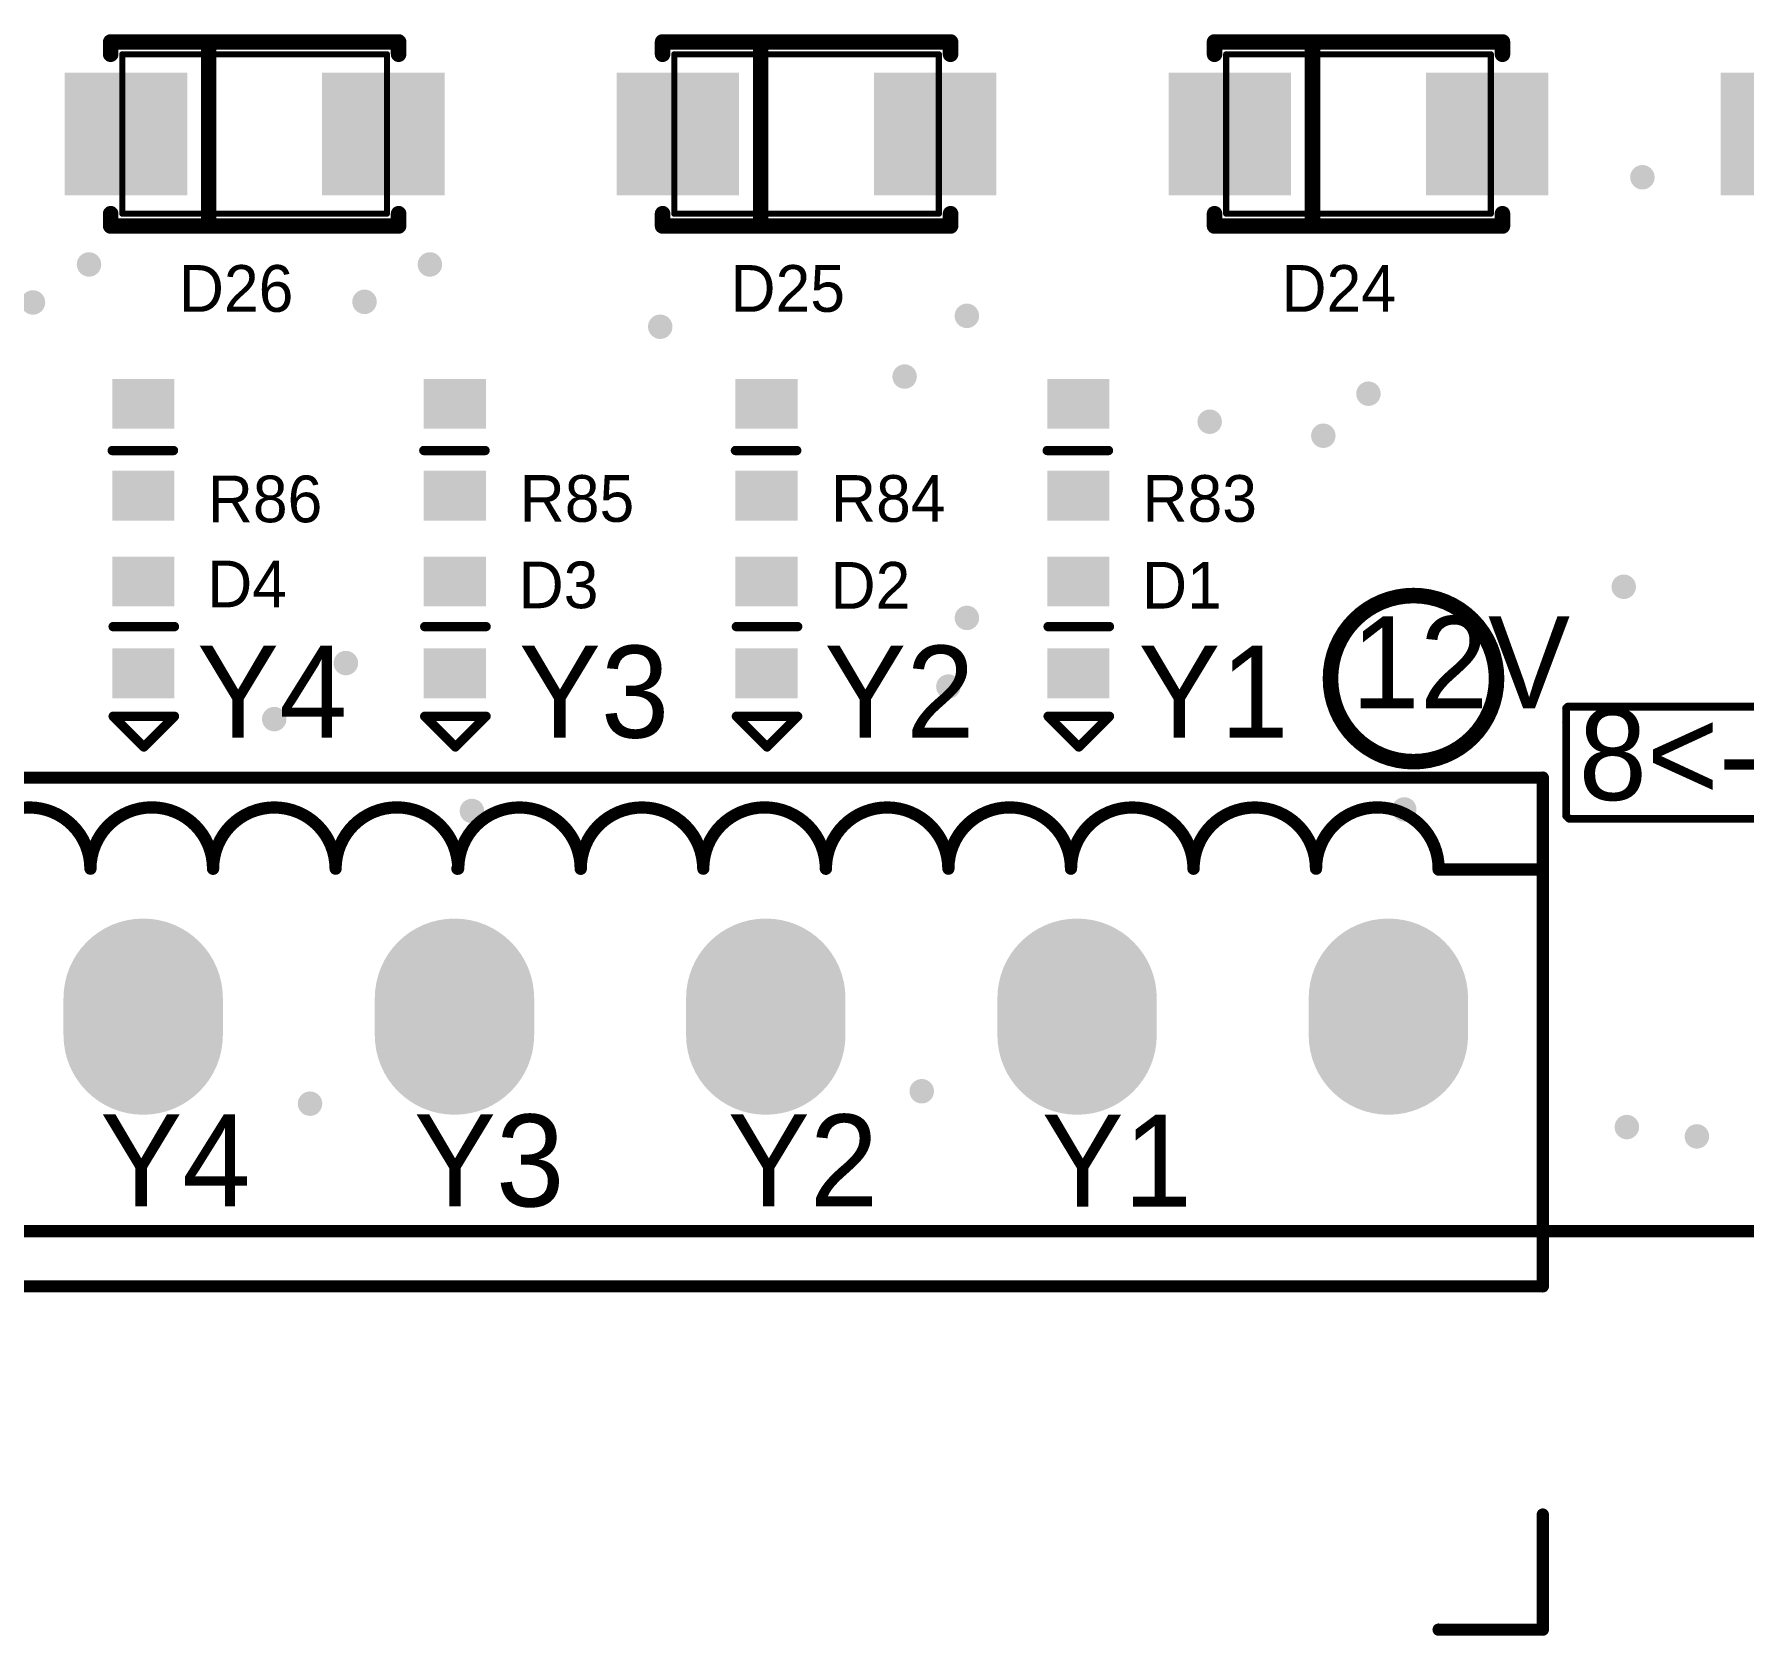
# Model space of a CAD drawing. Header units: millimetres. Extents: x -0.01 to 7.72, y -0.26 to 4.6.
# Drawn here: x 3.45 to 4.549, y -0.26 to 0.769 of the extents above; entities that cross this region are included whole.
import ezdxf

# ---------------------------------------------------------------- set-up
doc = ezdxf.new("R2010")
doc.units = ezdxf.units.MM
doc.header["$MEASUREMENT"] = 0
for name, color, linetype in [('Mechanical1', 6, 'Continuous'), ('Mechanical13', 56, 'Continuous'), ('MultiLayer', 9, 'Continuous'), ('PadHoleLayer', 156, 'Continuous'), ('TopOverlay', 2, 'Continuous'), ('TopPaste', 8, 'Continuous'), ('ViaHoleLayer', 16, 'Continuous')]:
    doc.layers.add(name, color=color, linetype=linetype)

# ---------------------------------------------------------------- blocks, each defined once
blk = doc.blocks.new('L0603SW_31')
at = {"layer": 'TopPaste'}
for points in [[(-0.016, -0.02), (-0.016, 0.02), (0.016, 0.02), (0.016, -0.02)], [(0.043, -0.02), (0.043, 0.02), (0.075, 0.02), (0.075, -0.02)]]:
    blk.add_hatch(color=8, dxfattribs=at).paths.add_polyline_path(points)
at = {"layer": 'TopOverlay', "const_width": 0.006}
for points in [[(0.029, -0.0194), (0.029, 0.02)], [(0.0866, -0.0194), (0.0866, 0.02)], [(0.1063, 0.0003), (0.0866, 0.02)], [(0.0866, -0.0194), (0.106, 0)], [(0.106, 0), (0.106, 0.0003)]]:
    blk.add_lwpolyline(points, dxfattribs=at)
at = {"layer": 'TopOverlay', "const_width": 0.003}
for points in [[(0.0275, 0.02, 1), (0.0305, 0.02, 1)], [(0.0851, 0.02, 1), (0.0881, 0.02, 1)], [(0.0851, 0.02, 1), (0.0881, 0.02, 1)], [(0.1045, 0.0003, 1), (0.1075, 0.0003, 1)], [(0.1045, 0, 1), (0.1075, 0, 1)], [(0.1045, 0, 1), (0.1075, 0, 1)], [(0.1048, 0.0003, 1), (0.1078, 0.0003, 1)], [(0.0275, -0.0194, 1), (0.0305, -0.0194, 1)], [(0.0851, -0.0194, 1), (0.0881, -0.0194, 1)], [(0.0851, -0.0194, 1), (0.0881, -0.0194, 1)]]:
    blk.add_lwpolyline(points, format="xyb", close=True, dxfattribs=at)
blk = doc.blocks.new('L0603SW_32')
at = {"layer": 'TopPaste'}
for points in [[(-0.016, -0.02), (-0.016, 0.02), (0.016, 0.02), (0.016, -0.02)], [(0.043, -0.02), (0.043, 0.02), (0.075, 0.02), (0.075, -0.02)]]:
    blk.add_hatch(color=8, dxfattribs=at).paths.add_polyline_path(points)
at = {"layer": 'TopOverlay', "const_width": 0.006}
for points in [[(0.029, -0.0194), (0.029, 0.02)], [(0.0866, -0.0194), (0.0866, 0.02)], [(0.1063, 0.0003), (0.0866, 0.02)], [(0.0866, -0.0194), (0.106, 0)], [(0.106, 0), (0.106, 0.0003)]]:
    blk.add_lwpolyline(points, dxfattribs=at)
at = {"layer": 'TopOverlay', "const_width": 0.003}
for points in [[(0.0275, 0.02, 1), (0.0305, 0.02, 1)], [(0.0851, 0.02, 1), (0.0881, 0.02, 1)], [(0.0851, 0.02, 1), (0.0881, 0.02, 1)], [(0.1045, 0.0003, 1), (0.1075, 0.0003, 1)], [(0.1045, 0, 1), (0.1075, 0, 1)], [(0.1045, 0, 1), (0.1075, 0, 1)], [(0.1048, 0.0003, 1), (0.1078, 0.0003, 1)], [(0.0275, -0.0194, 1), (0.0305, -0.0194, 1)], [(0.0851, -0.0194, 1), (0.0881, -0.0194, 1)], [(0.0851, -0.0194, 1), (0.0881, -0.0194, 1)]]:
    blk.add_lwpolyline(points, format="xyb", close=True, dxfattribs=at)
blk = doc.blocks.new('L0603SW_33')
at = {"layer": 'TopPaste'}
for points in [[(-0.016, -0.02), (-0.016, 0.02), (0.016, 0.02), (0.016, -0.02)], [(0.043, -0.02), (0.043, 0.02), (0.075, 0.02), (0.075, -0.02)]]:
    blk.add_hatch(color=8, dxfattribs=at).paths.add_polyline_path(points)
at = {"layer": 'TopOverlay', "const_width": 0.006}
for points in [[(0.029, -0.0194), (0.029, 0.02)], [(0.0866, -0.0194), (0.0866, 0.02)], [(0.1063, 0.0003), (0.0866, 0.02)], [(0.0866, -0.0194), (0.106, 0)], [(0.106, 0), (0.106, 0.0003)]]:
    blk.add_lwpolyline(points, dxfattribs=at)
at = {"layer": 'TopOverlay', "const_width": 0.003}
for points in [[(0.0275, 0.02, 1), (0.0305, 0.02, 1)], [(0.0851, 0.02, 1), (0.0881, 0.02, 1)], [(0.0851, 0.02, 1), (0.0881, 0.02, 1)], [(0.1045, 0.0003, 1), (0.1075, 0.0003, 1)], [(0.1045, 0, 1), (0.1075, 0, 1)], [(0.1045, 0, 1), (0.1075, 0, 1)], [(0.1048, 0.0003, 1), (0.1078, 0.0003, 1)], [(0.0275, -0.0194, 1), (0.0305, -0.0194, 1)], [(0.0851, -0.0194, 1), (0.0881, -0.0194, 1)], [(0.0851, -0.0194, 1), (0.0881, -0.0194, 1)]]:
    blk.add_lwpolyline(points, format="xyb", close=True, dxfattribs=at)
blk = doc.blocks.new('L0603SW_34')
at = {"layer": 'TopPaste'}
for points in [[(-0.016, -0.02), (-0.016, 0.02), (0.016, 0.02), (0.016, -0.02)], [(0.043, -0.02), (0.043, 0.02), (0.075, 0.02), (0.075, -0.02)]]:
    blk.add_hatch(color=8, dxfattribs=at).paths.add_polyline_path(points)
at = {"layer": 'TopOverlay', "const_width": 0.006}
for points in [[(0.029, -0.0194), (0.029, 0.02)], [(0.0866, -0.0194), (0.0866, 0.02)], [(0.1063, 0.0003), (0.0866, 0.02)], [(0.0866, -0.0194), (0.106, 0)], [(0.106, 0), (0.106, 0.0003)]]:
    blk.add_lwpolyline(points, dxfattribs=at)
at = {"layer": 'TopOverlay', "const_width": 0.003}
for points in [[(0.0275, 0.02, 1), (0.0305, 0.02, 1)], [(0.0851, 0.02, 1), (0.0881, 0.02, 1)], [(0.0851, 0.02, 1), (0.0881, 0.02, 1)], [(0.1045, 0.0003, 1), (0.1075, 0.0003, 1)], [(0.1045, 0, 1), (0.1075, 0, 1)], [(0.1045, 0, 1), (0.1075, 0, 1)], [(0.1048, 0.0003, 1), (0.1078, 0.0003, 1)], [(0.0275, -0.0194, 1), (0.0305, -0.0194, 1)], [(0.0851, -0.0194, 1), (0.0881, -0.0194, 1)], [(0.0851, -0.0194, 1), (0.0881, -0.0194, 1)]]:
    blk.add_lwpolyline(points, format="xyb", close=True, dxfattribs=at)
blk = doc.blocks.new('SMA_DO_214AC__S1_53')
at = {"layer": 'TopPaste'}
for points in [[(-0.0433, 0.0394), (-0.0433, -0.0394), (-0.122, -0.0394), (-0.122, 0.0394)], [(0.122, 0.0394), (0.122, -0.0394), (0.0433, -0.0394), (0.0433, 0.0394)]]:
    blk.add_hatch(color=8, dxfattribs=at).paths.add_polyline_path(points)
at = {"layer": 'Mechanical13', "const_width": 0.00394}
for points in [[(-0.085, 0.0512), (0.085, 0.0512)], [(-0.085, -0.0512), (-0.085, 0.0512)], [(0.085, -0.0512), (0.085, 0.0512)], [(-0.085, -0.0512), (0.085, -0.0512)]]:
    blk.add_lwpolyline(points, dxfattribs=at)
at = {"layer": 'Mechanical13', "const_width": 0.00197}
for points in [[(-0.086, 0.0512, 1), (-0.0841, 0.0512, 1)], [(-0.086, 0.0512, 1), (-0.0841, 0.0512, 1)], [(0.0841, 0.0512, 1), (0.086, 0.0512, 1)], [(0.0841, 0.0512, 1), (0.086, 0.0512, 1)], [(-0.086, -0.0512, 1), (-0.0841, -0.0512, 1)], [(-0.086, -0.0512, 1), (-0.0841, -0.0512, 1)], [(0.0841, -0.0512, 1), (0.086, -0.0512, 1)], [(0.0841, -0.0512, 1), (0.086, -0.0512, 1)]]:
    blk.add_lwpolyline(points, format="xyb", close=True, dxfattribs=at)
at = {"layer": 'TopOverlay', "const_width": 0.01}
for points in [[(-0.0925, 0.0512), (-0.0925, 0.0591)], [(-0.0925, 0.0591), (0.0925, 0.0591)], [(-0.0295, -0.0591), (-0.0295, 0.0591)], [(0.0925, 0.0512), (0.0925, 0.0591)], [(-0.0925, -0.0591), (-0.0925, -0.0512)], [(-0.0925, -0.0591), (0.0925, -0.0591)], [(0.0925, -0.0591), (0.0925, -0.0512)]]:
    blk.add_lwpolyline(points, dxfattribs=at)
at = {"layer": 'TopOverlay', "const_width": 0.005}
for points in [[(-0.095, 0.0591, 1), (-0.09, 0.0591, 1)], [(-0.095, 0.0591, 1), (-0.09, 0.0591, 1)], [(-0.095, 0.0512, 1), (-0.09, 0.0512, 1)], [(-0.032, 0.0591, 1), (-0.027, 0.0591, 1)], [(0.09, 0.0591, 1), (0.095, 0.0591, 1)], [(0.09, 0.0591, 1), (0.095, 0.0591, 1)], [(0.09, 0.0512, 1), (0.095, 0.0512, 1)], [(-0.095, -0.0512, 1), (-0.09, -0.0512, 1)], [(-0.095, -0.0591, 1), (-0.09, -0.0591, 1)], [(-0.095, -0.0591, 1), (-0.09, -0.0591, 1)], [(-0.032, -0.0591, 1), (-0.027, -0.0591, 1)], [(0.09, -0.0512, 1), (0.095, -0.0512, 1)], [(0.09, -0.0591, 1), (0.095, -0.0591, 1)], [(0.09, -0.0591, 1), (0.095, -0.0591, 1)]]:
    blk.add_lwpolyline(points, format="xyb", close=True, dxfattribs=at)
blk = doc.blocks.new('SMA_DO_214AC__S1_54')
at = {"layer": 'TopPaste'}
for points in [[(-0.0433, 0.0394), (-0.0433, -0.0394), (-0.122, -0.0394), (-0.122, 0.0394)], [(0.122, 0.0394), (0.122, -0.0394), (0.0433, -0.0394), (0.0433, 0.0394)]]:
    blk.add_hatch(color=8, dxfattribs=at).paths.add_polyline_path(points)
at = {"layer": 'Mechanical13', "const_width": 0.00394}
for points in [[(-0.085, 0.0512), (0.085, 0.0512)], [(-0.085, -0.0512), (-0.085, 0.0512)], [(0.085, -0.0512), (0.085, 0.0512)], [(-0.085, -0.0512), (0.085, -0.0512)]]:
    blk.add_lwpolyline(points, dxfattribs=at)
at = {"layer": 'Mechanical13', "const_width": 0.00197}
for points in [[(-0.086, 0.0512, 1), (-0.0841, 0.0512, 1)], [(-0.086, 0.0512, 1), (-0.0841, 0.0512, 1)], [(0.0841, 0.0512, 1), (0.086, 0.0512, 1)], [(0.0841, 0.0512, 1), (0.086, 0.0512, 1)], [(-0.086, -0.0512, 1), (-0.0841, -0.0512, 1)], [(-0.086, -0.0512, 1), (-0.0841, -0.0512, 1)], [(0.0841, -0.0512, 1), (0.086, -0.0512, 1)], [(0.0841, -0.0512, 1), (0.086, -0.0512, 1)]]:
    blk.add_lwpolyline(points, format="xyb", close=True, dxfattribs=at)
at = {"layer": 'TopOverlay', "const_width": 0.01}
for points in [[(-0.0925, 0.0512), (-0.0925, 0.0591)], [(-0.0925, 0.0591), (0.0925, 0.0591)], [(-0.0295, -0.0591), (-0.0295, 0.0591)], [(0.0925, 0.0512), (0.0925, 0.0591)], [(-0.0925, -0.0591), (-0.0925, -0.0512)], [(-0.0925, -0.0591), (0.0925, -0.0591)], [(0.0925, -0.0591), (0.0925, -0.0512)]]:
    blk.add_lwpolyline(points, dxfattribs=at)
at = {"layer": 'TopOverlay', "const_width": 0.005}
for points in [[(-0.095, 0.0591, 1), (-0.09, 0.0591, 1)], [(-0.095, 0.0591, 1), (-0.09, 0.0591, 1)], [(-0.095, 0.0512, 1), (-0.09, 0.0512, 1)], [(-0.032, 0.0591, 1), (-0.027, 0.0591, 1)], [(0.09, 0.0591, 1), (0.095, 0.0591, 1)], [(0.09, 0.0591, 1), (0.095, 0.0591, 1)], [(0.09, 0.0512, 1), (0.095, 0.0512, 1)], [(-0.095, -0.0512, 1), (-0.09, -0.0512, 1)], [(-0.095, -0.0591, 1), (-0.09, -0.0591, 1)], [(-0.095, -0.0591, 1), (-0.09, -0.0591, 1)], [(-0.032, -0.0591, 1), (-0.027, -0.0591, 1)], [(0.09, -0.0512, 1), (0.095, -0.0512, 1)], [(0.09, -0.0591, 1), (0.095, -0.0591, 1)], [(0.09, -0.0591, 1), (0.095, -0.0591, 1)]]:
    blk.add_lwpolyline(points, format="xyb", close=True, dxfattribs=at)
blk = doc.blocks.new('SMA_DO_214AC__S1_55')
at = {"layer": 'TopPaste'}
for points in [[(-0.0433, 0.0394), (-0.0433, -0.0394), (-0.122, -0.0394), (-0.122, 0.0394)], [(0.122, 0.0394), (0.122, -0.0394), (0.0433, -0.0394), (0.0433, 0.0394)]]:
    blk.add_hatch(color=8, dxfattribs=at).paths.add_polyline_path(points)
at = {"layer": 'Mechanical13', "const_width": 0.00394}
for points in [[(-0.085, 0.0512), (0.085, 0.0512)], [(-0.085, -0.0512), (-0.085, 0.0512)], [(0.085, -0.0512), (0.085, 0.0512)], [(-0.085, -0.0512), (0.085, -0.0512)]]:
    blk.add_lwpolyline(points, dxfattribs=at)
at = {"layer": 'Mechanical13', "const_width": 0.00197}
for points in [[(-0.086, 0.0512, 1), (-0.0841, 0.0512, 1)], [(-0.086, 0.0512, 1), (-0.0841, 0.0512, 1)], [(0.0841, 0.0512, 1), (0.086, 0.0512, 1)], [(0.0841, 0.0512, 1), (0.086, 0.0512, 1)], [(-0.086, -0.0512, 1), (-0.0841, -0.0512, 1)], [(-0.086, -0.0512, 1), (-0.0841, -0.0512, 1)], [(0.0841, -0.0512, 1), (0.086, -0.0512, 1)], [(0.0841, -0.0512, 1), (0.086, -0.0512, 1)]]:
    blk.add_lwpolyline(points, format="xyb", close=True, dxfattribs=at)
at = {"layer": 'TopOverlay', "const_width": 0.01}
for points in [[(-0.0925, 0.0512), (-0.0925, 0.0591)], [(-0.0925, 0.0591), (0.0925, 0.0591)], [(-0.0295, -0.0591), (-0.0295, 0.0591)], [(0.0925, 0.0512), (0.0925, 0.0591)], [(-0.0925, -0.0591), (-0.0925, -0.0512)], [(-0.0925, -0.0591), (0.0925, -0.0591)], [(0.0925, -0.0591), (0.0925, -0.0512)]]:
    blk.add_lwpolyline(points, dxfattribs=at)
at = {"layer": 'TopOverlay', "const_width": 0.005}
for points in [[(-0.095, 0.0591, 1), (-0.09, 0.0591, 1)], [(-0.095, 0.0591, 1), (-0.09, 0.0591, 1)], [(-0.095, 0.0512, 1), (-0.09, 0.0512, 1)], [(-0.032, 0.0591, 1), (-0.027, 0.0591, 1)], [(0.09, 0.0591, 1), (0.095, 0.0591, 1)], [(0.09, 0.0591, 1), (0.095, 0.0591, 1)], [(0.09, 0.0512, 1), (0.095, 0.0512, 1)], [(-0.095, -0.0512, 1), (-0.09, -0.0512, 1)], [(-0.095, -0.0591, 1), (-0.09, -0.0591, 1)], [(-0.095, -0.0591, 1), (-0.09, -0.0591, 1)], [(-0.032, -0.0591, 1), (-0.027, -0.0591, 1)], [(0.09, -0.0512, 1), (0.095, -0.0512, 1)], [(0.09, -0.0591, 1), (0.095, -0.0591, 1)], [(0.09, -0.0591, 1), (0.095, -0.0591, 1)]]:
    blk.add_lwpolyline(points, format="xyb", close=True, dxfattribs=at)
blk = doc.blocks.new('SMA_DO_214AC__S1_56')
at = {"layer": 'TopPaste'}
for points in [[(-0.0433, 0.0394), (-0.0433, -0.0394), (-0.122, -0.0394), (-0.122, 0.0394)], [(0.122, 0.0394), (0.122, -0.0394), (0.0433, -0.0394), (0.0433, 0.0394)]]:
    blk.add_hatch(color=8, dxfattribs=at).paths.add_polyline_path(points)
at = {"layer": 'Mechanical13', "const_width": 0.00394}
for points in [[(-0.085, 0.0512), (0.085, 0.0512)], [(-0.085, -0.0512), (-0.085, 0.0512)], [(0.085, -0.0512), (0.085, 0.0512)], [(-0.085, -0.0512), (0.085, -0.0512)]]:
    blk.add_lwpolyline(points, dxfattribs=at)
at = {"layer": 'Mechanical13', "const_width": 0.00197}
for points in [[(-0.086, 0.0512, 1), (-0.0841, 0.0512, 1)], [(-0.086, 0.0512, 1), (-0.0841, 0.0512, 1)], [(0.0841, 0.0512, 1), (0.086, 0.0512, 1)], [(0.0841, 0.0512, 1), (0.086, 0.0512, 1)], [(-0.086, -0.0512, 1), (-0.0841, -0.0512, 1)], [(-0.086, -0.0512, 1), (-0.0841, -0.0512, 1)], [(0.0841, -0.0512, 1), (0.086, -0.0512, 1)], [(0.0841, -0.0512, 1), (0.086, -0.0512, 1)]]:
    blk.add_lwpolyline(points, format="xyb", close=True, dxfattribs=at)
at = {"layer": 'TopOverlay', "const_width": 0.01}
for points in [[(-0.0925, 0.0512), (-0.0925, 0.0591)], [(-0.0925, 0.0591), (0.0925, 0.0591)], [(-0.0295, -0.0591), (-0.0295, 0.0591)], [(0.0925, 0.0512), (0.0925, 0.0591)], [(-0.0925, -0.0591), (-0.0925, -0.0512)], [(-0.0925, -0.0591), (0.0925, -0.0591)], [(0.0925, -0.0591), (0.0925, -0.0512)]]:
    blk.add_lwpolyline(points, dxfattribs=at)
at = {"layer": 'TopOverlay', "const_width": 0.005}
for points in [[(-0.095, 0.0591, 1), (-0.09, 0.0591, 1)], [(-0.095, 0.0591, 1), (-0.09, 0.0591, 1)], [(-0.095, 0.0512, 1), (-0.09, 0.0512, 1)], [(-0.032, 0.0591, 1), (-0.027, 0.0591, 1)], [(0.09, 0.0591, 1), (0.095, 0.0591, 1)], [(0.09, 0.0591, 1), (0.095, 0.0591, 1)], [(0.09, 0.0512, 1), (0.095, 0.0512, 1)], [(-0.095, -0.0512, 1), (-0.09, -0.0512, 1)], [(-0.095, -0.0591, 1), (-0.09, -0.0591, 1)], [(-0.095, -0.0591, 1), (-0.09, -0.0591, 1)], [(-0.032, -0.0591, 1), (-0.027, -0.0591, 1)], [(0.09, -0.0512, 1), (0.095, -0.0512, 1)], [(0.09, -0.0591, 1), (0.095, -0.0591, 1)], [(0.09, -0.0591, 1), (0.095, -0.0591, 1)]]:
    blk.add_lwpolyline(points, format="xyb", close=True, dxfattribs=at)
blk = doc.blocks.new('2EDG_9P508_90_75')
at = {"layer": 'MultiLayer'}
h = blk.add_hatch(color=9, dxfattribs=at)
edge = h.paths.add_edge_path()
edge.add_arc((0, -0.0118), 0.0512, 180, 360)
edge.add_line((0.0512, -0.0118), (0.0512, 0.0118))
edge.add_arc((0, 0.0118), 0.0512, 0, 180)
edge.add_line((-0.0512, 0.0118), (-0.0512, -0.0118))
h = blk.add_hatch(color=9, dxfattribs=at)
edge = h.paths.add_edge_path()
edge.add_arc((0.2, -0.0118), 0.0512, 180, 360)
edge.add_line((0.2512, -0.0118), (0.2512, 0.0118))
edge.add_arc((0.2, 0.0118), 0.0512, 0, 180)
edge.add_line((0.1488, 0.0118), (0.1488, -0.0118))
h = blk.add_hatch(color=9, dxfattribs=at)
edge = h.paths.add_edge_path()
edge.add_arc((0.4, -0.0118), 0.0512, 180, 360)
edge.add_line((0.4512, -0.0118), (0.4512, 0.0118))
edge.add_arc((0.4, 0.0118), 0.0512, 0, 180)
edge.add_line((0.3488, 0.0118), (0.3488, -0.0118))
h = blk.add_hatch(color=9, dxfattribs=at)
edge = h.paths.add_edge_path()
edge.add_arc((0.6, -0.0118), 0.0512, 180, 360)
edge.add_line((0.6512, -0.0118), (0.6512, 0.0118))
edge.add_arc((0.6, 0.0118), 0.0512, 0, 180)
edge.add_line((0.5488, 0.0118), (0.5488, -0.0118))
h = blk.add_hatch(color=9, dxfattribs=at)
edge = h.paths.add_edge_path()
edge.add_arc((0.8, -0.0118), 0.0512, 180, 360)
edge.add_line((0.8512, -0.0118), (0.8512, 0.0118))
edge.add_arc((0.8, 0.0118), 0.0512, 0, 180)
edge.add_line((0.7488, 0.0118), (0.7488, -0.0118))
at = {"layer": 'PadHoleLayer'}
h = blk.add_hatch(color=156, dxfattribs=at)
edge = h.paths.add_edge_path()
edge.add_arc((0, 0), 0.0315, 0, 360)
h = blk.add_hatch(color=156, dxfattribs=at)
edge = h.paths.add_edge_path()
edge.add_arc((0.2, 0), 0.0315, 0, 360)
h = blk.add_hatch(color=156, dxfattribs=at)
edge = h.paths.add_edge_path()
edge.add_arc((0.4, 0), 0.0315, 0, 360)
h = blk.add_hatch(color=156, dxfattribs=at)
edge = h.paths.add_edge_path()
edge.add_arc((0.6, 0), 0.0315, 0, 360)
h = blk.add_hatch(color=156, dxfattribs=at)
edge = h.paths.add_edge_path()
edge.add_arc((0.8, 0), 0.0315, 0, 360)
at = {"layer": 'TopOverlay', "const_width": 0.00787}
for points in [[(-0.9005, 0.1535), (0.8992, 0.1535)], [(0.8992, 0.0945), (0.8992, 0.1535)], [(0.2019, 0.095), (0.2024, 0.095)], [(0.8323, 0.0945), (0.8992, 0.0945)], [(0.8992, -0.1732), (0.8992, 0.0945)], [(-0.9, -0.1732), (0.8992, -0.1732)], [(0.8992, -0.3937), (0.8992, -0.3198)], [(0.8323, -0.3937), (0.8992, -0.3937)]]:
    blk.add_lwpolyline(points, dxfattribs=at)
at = {"layer": 'TopOverlay', "const_width": 0.00394}
for points in [[(0.8972, 0.1535, 1), (0.9012, 0.1535, 1)], [(0.8972, 0.1535, 1), (0.9012, 0.1535, 1)], [(-0.0358, 0.095, 1), (-0.0319, 0.095, 1)], [(-0.0358, 0.095, 1), (-0.0319, 0.095, 1)], [(0.0429, 0.095, 1), (0.0469, 0.095, 1)], [(0.0429, 0.095, 1), (0.0469, 0.095, 1)], [(0.1217, 0.095, 1), (0.1256, 0.095, 1)], [(0.1217, 0.095, 1), (0.1256, 0.095, 1)], [(0.1999, 0.095, 1), (0.2039, 0.095, 1)], [(0.2004, 0.095, 1), (0.2043, 0.095, 1)], [(0.2004, 0.095, 1), (0.2043, 0.095, 1)], [(0.2004, 0.095, 1), (0.2043, 0.095, 1)], [(0.2791, 0.095, 1), (0.2831, 0.095, 1)], [(0.2791, 0.095, 1), (0.2831, 0.095, 1)], [(0.3579, 0.095, 1), (0.3618, 0.095, 1)], [(0.3579, 0.095, 1), (0.3618, 0.095, 1)], [(0.4366, 0.095, 1), (0.4406, 0.095, 1)], [(0.4366, 0.095, 1), (0.4406, 0.095, 1)], [(0.5154, 0.095, 1), (0.5193, 0.095, 1)], [(0.5154, 0.095, 1), (0.5193, 0.095, 1)], [(0.5941, 0.095, 1), (0.598, 0.095, 1)], [(0.5941, 0.095, 1), (0.598, 0.095, 1)], [(0.6728, 0.095, 1), (0.6768, 0.095, 1)], [(0.6728, 0.095, 1), (0.6768, 0.095, 1)], [(0.7516, 0.095, 1), (0.7555, 0.095, 1)], [(0.7516, 0.095, 1), (0.7555, 0.095, 1)], [(0.8303, 0.095, 1), (0.8343, 0.095, 1)], [(0.8303, 0.0945, 1), (0.8343, 0.0945, 1)], [(0.8972, 0.0945, 1), (0.9012, 0.0945, 1)], [(0.8972, 0.0945, 1), (0.9012, 0.0945, 1)], [(0.8972, 0.0945, 1), (0.9012, 0.0945, 1)], [(0.8972, -0.1732, 1), (0.9012, -0.1732, 1)], [(0.8972, -0.1732, 1), (0.9012, -0.1732, 1)], [(0.8972, -0.3198, 1), (0.9012, -0.3198, 1)], [(0.8303, -0.3937, 1), (0.8343, -0.3937, 1)], [(0.8972, -0.3937, 1), (0.9012, -0.3937, 1)], [(0.8972, -0.3937, 1), (0.9012, -0.3937, 1)]]:
    blk.add_lwpolyline(points, format="xyb", close=True, dxfattribs=at)
at = {"layer": 'TopOverlay', "const_width": 0.00787}
for points in [[(-0.1126, 0.095, -1), (-0.0339, 0.095)], [(-0.0339, 0.095, -1), (0.0449, 0.095)], [(0.0449, 0.095, -1), (0.1236, 0.095)], [(0.1236, 0.095, -1), (0.2024, 0.095)], [(0.2024, 0.095, -1), (0.2811, 0.095)], [(0.2811, 0.095, -1), (0.3598, 0.095)], [(0.3598, 0.095, -1), (0.4386, 0.095)], [(0.4386, 0.095, -1), (0.5173, 0.095)], [(0.5173, 0.095, -1), (0.5961, 0.095)], [(0.5961, 0.095, -1), (0.6748, 0.095)], [(0.6748, 0.095, -1), (0.7535, 0.095)], [(0.7535, 0.095, -1), (0.8323, 0.095)]]:
    blk.add_lwpolyline(points, format="xyb", dxfattribs=at)
blk = doc.blocks.new('R0603SW_184')
at = {"layer": 'TopPaste'}
for points in [[(-0.016, -0.02), (-0.016, 0.02), (0.016, 0.02), (0.016, -0.02)], [(0.043, -0.02), (0.043, 0.02), (0.075, 0.02), (0.075, -0.02)]]:
    blk.add_hatch(color=8, dxfattribs=at).paths.add_polyline_path(points)
at = {"layer": 'TopOverlay', "const_width": 0.006}
blk.add_lwpolyline([(0.029, 0.02), (0.029, -0.01937)], dxfattribs=at)
at = {"layer": 'TopOverlay', "const_width": 0.003}
for points in [[(0.0275, 0.02, 1), (0.0305, 0.02, 1)], [(0.0275, -0.01937, 1), (0.0305, -0.01937, 1)]]:
    blk.add_lwpolyline(points, format="xyb", close=True, dxfattribs=at)
blk = doc.blocks.new('R0603SW_185')
at = {"layer": 'TopPaste'}
for points in [[(-0.016, -0.02), (-0.016, 0.02), (0.016, 0.02), (0.016, -0.02)], [(0.043, -0.02), (0.043, 0.02), (0.075, 0.02), (0.075, -0.02)]]:
    blk.add_hatch(color=8, dxfattribs=at).paths.add_polyline_path(points)
at = {"layer": 'TopOverlay', "const_width": 0.006}
blk.add_lwpolyline([(0.029, 0.02), (0.029, -0.01937)], dxfattribs=at)
at = {"layer": 'TopOverlay', "const_width": 0.003}
for points in [[(0.0275, 0.02, 1), (0.0305, 0.02, 1)], [(0.0275, -0.01937, 1), (0.0305, -0.01937, 1)]]:
    blk.add_lwpolyline(points, format="xyb", close=True, dxfattribs=at)
blk = doc.blocks.new('R0603SW_186')
at = {"layer": 'TopPaste'}
for points in [[(-0.016, -0.02), (-0.016, 0.02), (0.016, 0.02), (0.016, -0.02)], [(0.043, -0.02), (0.043, 0.02), (0.075, 0.02), (0.075, -0.02)]]:
    blk.add_hatch(color=8, dxfattribs=at).paths.add_polyline_path(points)
at = {"layer": 'TopOverlay', "const_width": 0.006}
blk.add_lwpolyline([(0.029, 0.02), (0.029, -0.01937)], dxfattribs=at)
at = {"layer": 'TopOverlay', "const_width": 0.003}
for points in [[(0.0275, 0.02, 1), (0.0305, 0.02, 1)], [(0.0275, -0.01937, 1), (0.0305, -0.01937, 1)]]:
    blk.add_lwpolyline(points, format="xyb", close=True, dxfattribs=at)
blk = doc.blocks.new('R0603SW_187')
at = {"layer": 'TopPaste'}
for points in [[(-0.016, -0.02), (-0.016, 0.02), (0.016, 0.02), (0.016, -0.02)], [(0.043, -0.02), (0.043, 0.02), (0.075, 0.02), (0.075, -0.02)]]:
    blk.add_hatch(color=8, dxfattribs=at).paths.add_polyline_path(points)
at = {"layer": 'TopOverlay', "const_width": 0.006}
blk.add_lwpolyline([(0.029, 0.02), (0.029, -0.01937)], dxfattribs=at)
at = {"layer": 'TopOverlay', "const_width": 0.003}
for points in [[(0.0275, 0.02, 1), (0.0305, 0.02, 1)], [(0.0275, -0.01937, 1), (0.0305, -0.01937, 1)]]:
    blk.add_lwpolyline(points, format="xyb", close=True, dxfattribs=at)

msp = doc.modelspace()

# ---------------------------------------------------------------- hatches: boundary and pattern name
at = {"layer": 'ViaHoleLayer'}
h = msp.add_hatch(color=16, dxfattribs=at)
edge = h.paths.add_edge_path()
edge.add_arc((4.4837, 0.6769), 0.00787, 0, 360)
h = msp.add_hatch(color=16, dxfattribs=at)
edge = h.paths.add_edge_path()
edge.add_arc((3.4857, 0.6209), 0.00787, 0, 360)
h = msp.add_hatch(color=16, dxfattribs=at)
edge = h.paths.add_edge_path()
edge.add_arc((3.7047, 0.6209), 0.00787, 0, 360)
h = msp.add_hatch(color=16, dxfattribs=at)
edge = h.paths.add_edge_path()
edge.add_arc((3.4497, 0.5965), 0.00787, 0, 360)
h = msp.add_hatch(color=16, dxfattribs=at)
edge = h.paths.add_edge_path()
edge.add_arc((3.6627, 0.5969), 0.00787, 0, 360)
h = msp.add_hatch(color=16, dxfattribs=at)
edge = h.paths.add_edge_path()
edge.add_arc((4.0497, 0.5879), 0.00787, 0, 360)
h = msp.add_hatch(color=16, dxfattribs=at)
edge = h.paths.add_edge_path()
edge.add_arc((3.8527, 0.5809), 0.00787, 0, 360)
h = msp.add_hatch(color=16, dxfattribs=at)
edge = h.paths.add_edge_path()
edge.add_arc((4.0097, 0.5489), 0.00787, 0, 360)
h = msp.add_hatch(color=16, dxfattribs=at)
edge = h.paths.add_edge_path()
edge.add_arc((4.3077, 0.5379), 0.00787, 0, 360)
h = msp.add_hatch(color=16, dxfattribs=at)
edge = h.paths.add_edge_path()
edge.add_arc((4.2057, 0.5199), 0.00787, 0, 360)
h = msp.add_hatch(color=16, dxfattribs=at)
edge = h.paths.add_edge_path()
edge.add_arc((4.2787, 0.5109), 0.00787, 0, 360)
h = msp.add_hatch(color=16, dxfattribs=at)
edge = h.paths.add_edge_path()
edge.add_arc((4.4717, 0.4139), 0.00787, 0, 360)
h = msp.add_hatch(color=16, dxfattribs=at)
edge = h.paths.add_edge_path()
edge.add_arc((4.0497, 0.3939), 0.00787, 0, 360)
h = msp.add_hatch(color=16, dxfattribs=at)
edge = h.paths.add_edge_path()
edge.add_arc((3.6507, 0.3649), 0.00787, 0, 360)
h = msp.add_hatch(color=16, dxfattribs=at)
edge = h.paths.add_edge_path()
edge.add_arc((4.0378, 0.3498), 0.00787, 0, 360)
h = msp.add_hatch(color=16, dxfattribs=at)
edge = h.paths.add_edge_path()
edge.add_arc((3.6047, 0.3289), 0.00787, 0, 360)
h = msp.add_hatch(color=16, dxfattribs=at)
edge = h.paths.add_edge_path()
edge.add_arc((3.7317, 0.2699), 0.00787, 0, 360)
h = msp.add_hatch(color=16, dxfattribs=at)
edge = h.paths.add_edge_path()
edge.add_arc((4.3307, 0.2709), 0.00787, 0, 360)
h = msp.add_hatch(color=16, dxfattribs=at)
edge = h.paths.add_edge_path()
edge.add_arc((3.6277, 0.0819), 0.00787, 0, 360)
h = msp.add_hatch(color=16, dxfattribs=at)
edge = h.paths.add_edge_path()
edge.add_arc((4.0207, 0.0899), 0.00787, 0, 360)
h = msp.add_hatch(color=16, dxfattribs=at)
edge = h.paths.add_edge_path()
edge.add_arc((4.4737, 0.0669), 0.00787, 0, 360)
h = msp.add_hatch(color=16, dxfattribs=at)
edge = h.paths.add_edge_path()
edge.add_arc((4.5187, 0.0609), 0.00787, 0, 360)

# ---------------------------------------------------------------- linework, layer by layer
at = {"layer": 'Mechanical1', "const_width": 0.00787}
msp.add_lwpolyline([(0.198, 0.0001), (7.0287, 0.0001)], dxfattribs=at)
at = {"layer": 'TopOverlay'}
for points, const_width in [([(4.39, 0.3549, 1), (4.2833, 0.3549, 1)], 0.01), ([(4.2808, 0.3549, 1), (4.2858, 0.3549, 1)], 0.005), ([(4.3875, 0.3549, 1), (4.3925, 0.3549, 1)], 0.005), ([(4.4334, 0.3359, 1), (4.4359, 0.3359, 1)], 0.0025), ([(4.4334, 0.3359, 1), (4.4359, 0.3359, 1)], 0.0025), ([(4.4344, 0.3369, 1), (4.4369, 0.3369, 1)], 0.0025), ([(4.4344, 0.3369, 1), (4.4369, 0.3369, 1)], 0.0025), ([(4.4334, 0.3269, 1), (4.4359, 0.3269, 1)], 0.0025), ([(4.4334, 0.3269, 1), (4.4359, 0.3269, 1)], 0.0025), ([(4.4334, 0.2754, 1), (4.4359, 0.2754, 1)], 0.0025), ([(4.4334, 0.2754, 1), (4.4359, 0.2754, 1)], 0.0025), ([(4.4334, 0.2669, 1), (4.4359, 0.2669, 1)], 0.0025), ([(4.4334, 0.2669, 1), (4.4359, 0.2669, 1)], 0.0025), ([(4.4354, 0.2649, 1), (4.4379, 0.2649, 1)], 0.0025), ([(4.4354, 0.2649, 1), (4.4379, 0.2649, 1)], 0.0025)]:
    msp.add_lwpolyline(points, format="xyb", close=True, dxfattribs=dict(at, const_width=const_width))
for points, const_width in [([(4.4347, 0.3359), (4.4357, 0.3369)], 0.005), ([(4.4347, 0.3269), (4.4347, 0.3359)], 0.005), ([(4.4357, 0.3369), (4.6167, 0.3369)], 0.005), ([(4.4347, 0.2754), (4.4347, 0.3269)], 0.005), ([(4.4347, 0.2669), (4.4347, 0.2754)], 0.005), ([(4.4347, 0.2669), (4.4367, 0.2649)], 0.005), ([(4.4367, 0.2649), (4.6167, 0.2649)], 0.005), ([(0.198, 0.0001), (7.0287, 0.0001)], 0.00787)]:
    msp.add_lwpolyline(points, dxfattribs=dict(at, const_width=const_width))

# ---------------------------------------------------------------- block references
for name, p, rotation in [('SMA_DO_214AC__S1_56', (3.5921, 0.7047), 360), ('SMA_DO_214AC__S1_55', (3.9467, 0.7047), 360), ('SMA_DO_214AC__S1_54', (4.3013, 0.7047), 360), ('SMA_DO_214AC__S1_53', (4.6559, 0.7047), 360), ('R0603SW_187', (3.5206, 0.4724), 90), ('R0603SW_186', (3.7208, 0.4724), 90), ('R0603SW_185', (3.921, 0.4724), 90), ('R0603SW_184', (4.1213, 0.4724), 90), ('L0603SW_34', (3.5206, 0.4173), 270), ('L0603SW_33', (3.7208, 0.4173), 270), ('L0603SW_32', (3.921, 0.4173), 270), ('L0603SW_31', (4.1213, 0.4173), 270), ('2EDG_9P508_90_75', (3.5205, 0.1378), 360)]:
    msp.add_blockref(name, p, dxfattribs=dict(rotation=rotation))

# ---------------------------------------------------------------- texts
for s, p in [('D26', (3.5434, 0.5905)), ('D25', (3.8978, 0.5905)), ('D24', (4.2518, 0.5905)), ('R86', (3.562, 0.4553)), ('R85', (3.7624, 0.4556)), ('R84', (3.9624, 0.4556)), ('R83', (4.1625, 0.4556)), ('D4', (3.5616, 0.4007)), ('D3', (3.7617, 0.4001)), ('D2', (3.9621, 0.3998)), ('D1', (4.1622, 0.3999))]:
    msp.add_text(s, height=0.03, dxfattribs=at).set_placement(p)
for s, p in [('12V', (4.2967, 0.3359)), ('Y4', (3.5551, 0.317)), ('Y3', (3.7619, 0.317)), ('Y2', (3.9581, 0.317)), ('Y1', (4.1599, 0.317)), ('8<---1', (4.4427, 0.2769)), ('Y4', (3.4929, 0.0159)), ('Y3', (3.6945, 0.0159)), ('Y2', (3.8961, 0.0159)), ('Y1', (4.0978, 0.0158))]:
    msp.add_text(s, height=0.05906, rotation=360, dxfattribs=at).set_placement(p)

doc.saveas('drawing.dxf')
